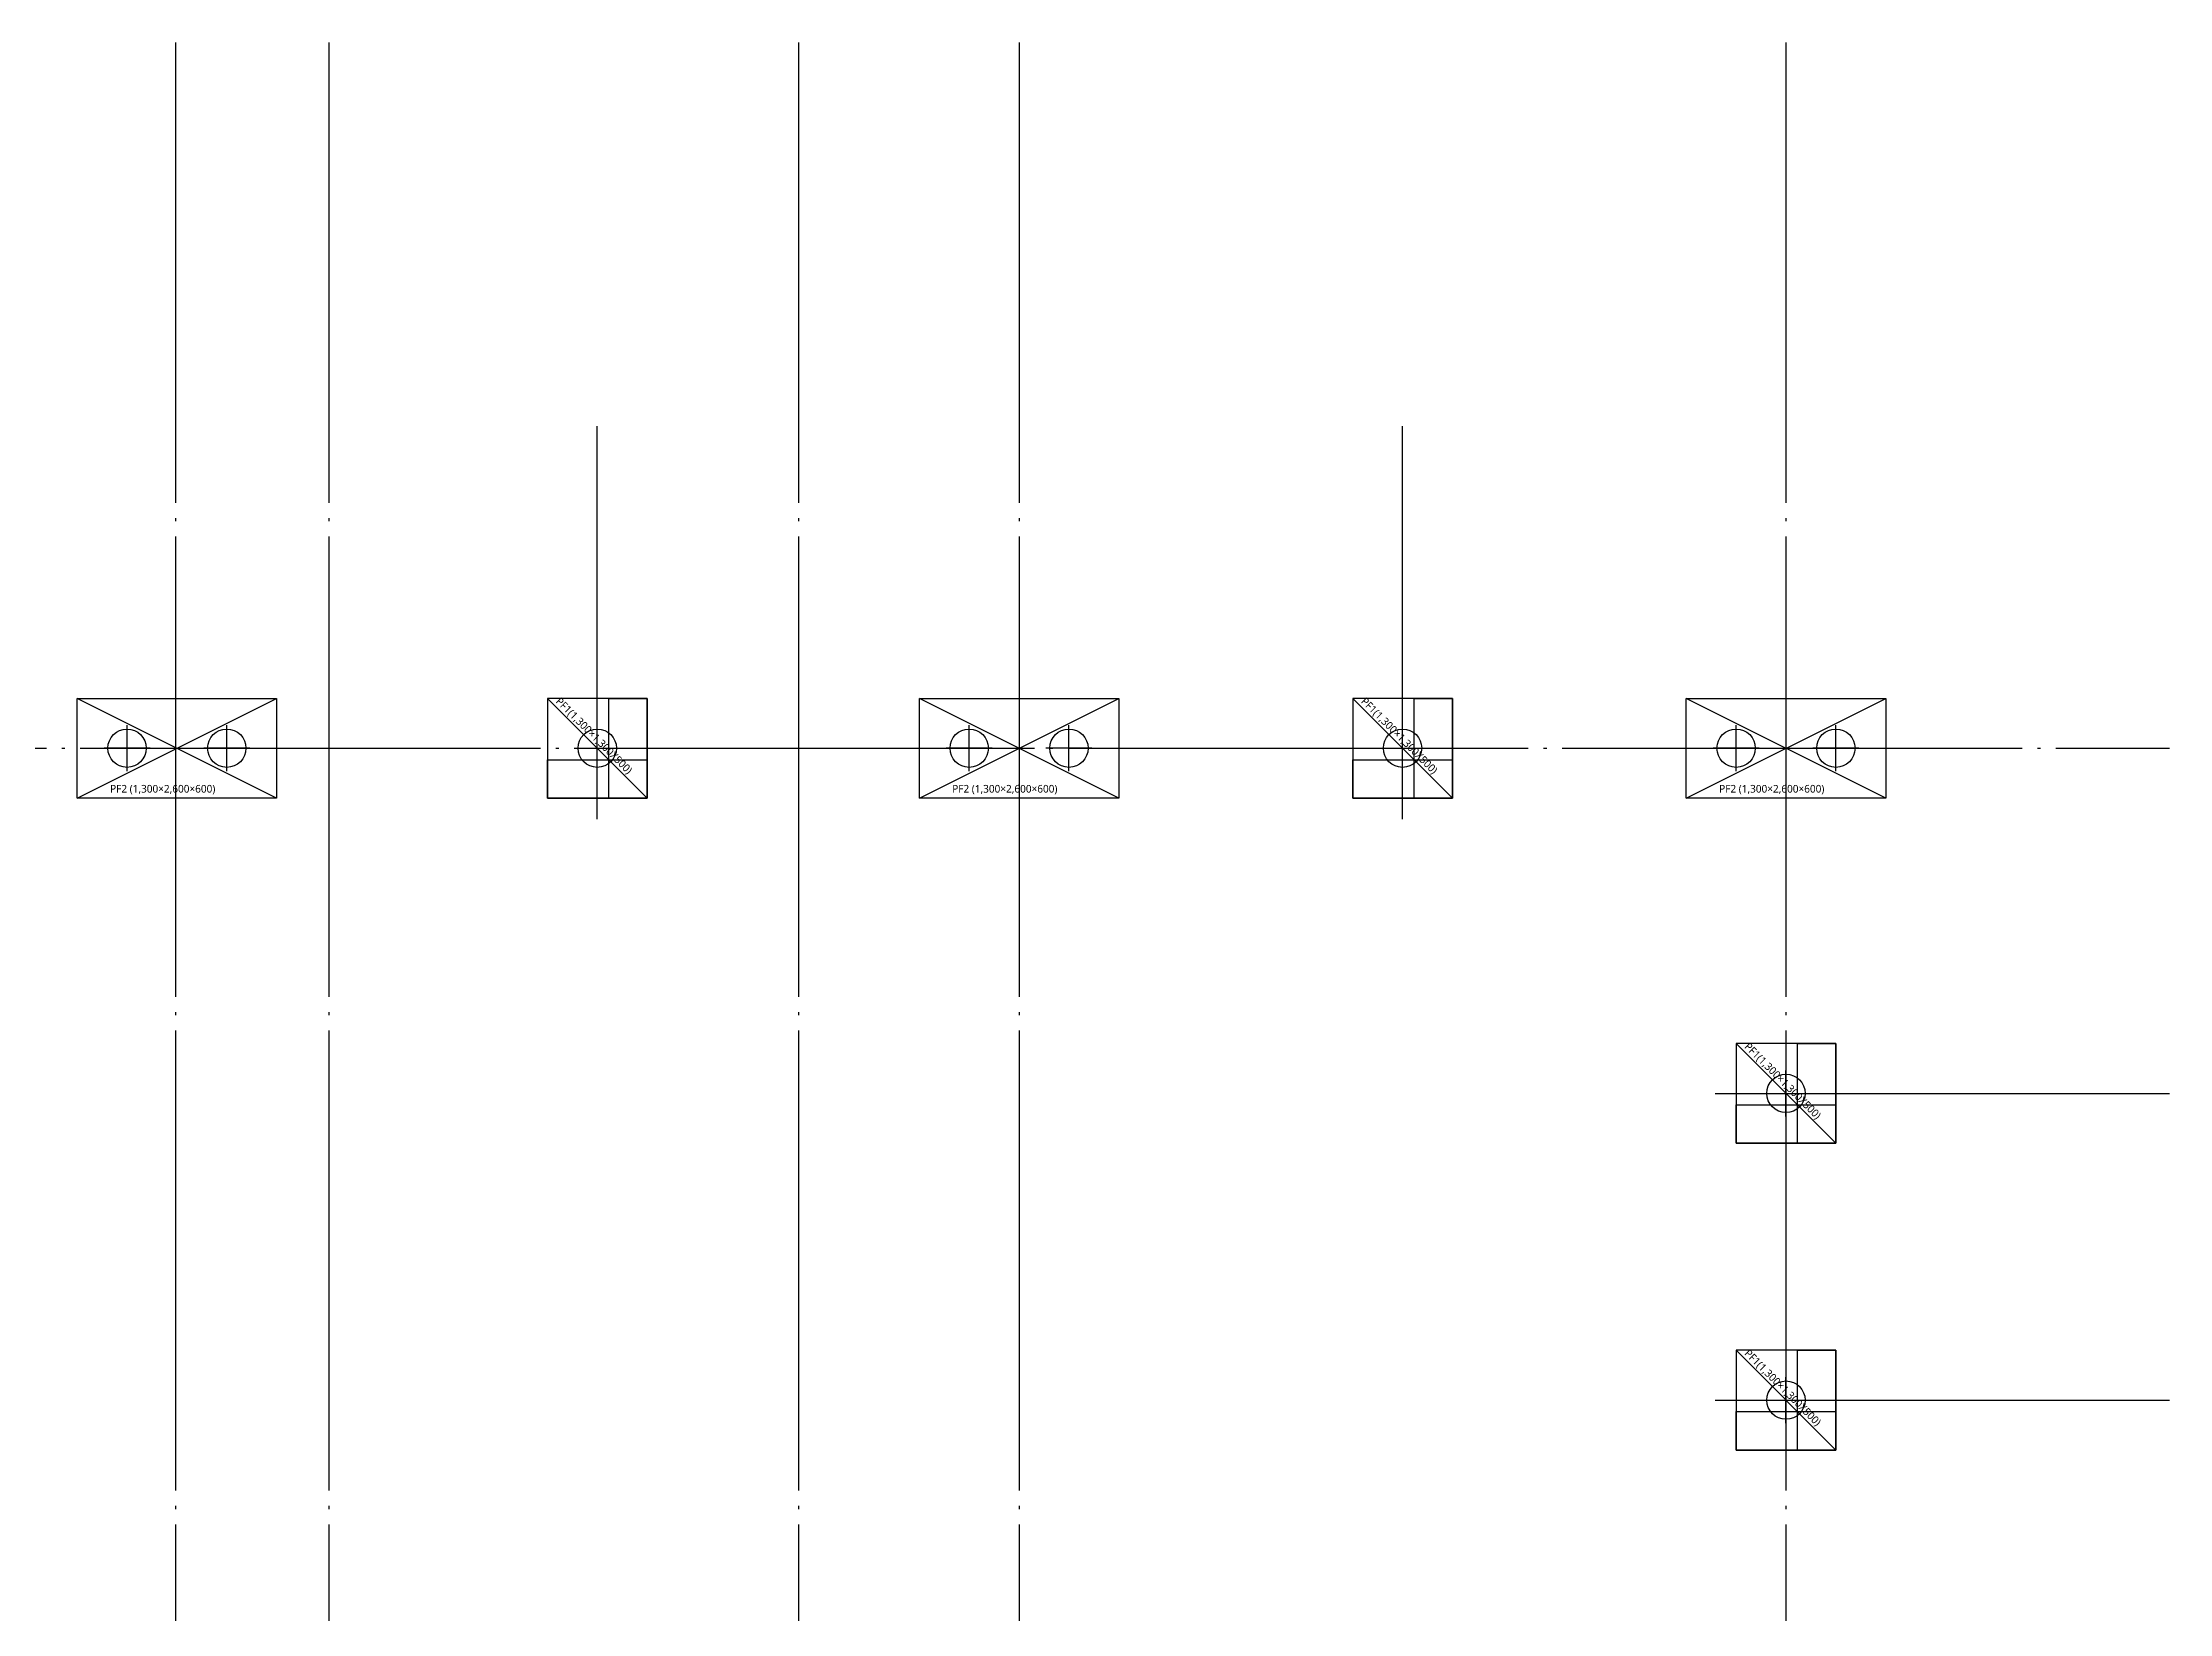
# Model space of a CAD drawing. Header units: millimetres. Extents: x -734060 to 504600, y -7739 to 118800.
# Drawn here: x -676592 to -648860, y 74619 to 95100 of the extents above; entities that cross this region are included whole.
import ezdxf
from ezdxf.enums import TextEntityAlignment as Align
from ezdxf.lldxf.tags import DXFTag

# ---------------------------------------------------------------- set-up
doc = ezdxf.new("R2010")
doc.units = ezdxf.units.MM
doc.header["$LTSCALE"] = 200
doc.linetypes.add('CEN-GAUN', pattern=[32.2, 30, -1, 0.2, -1])
doc.linetypes.add('H3', pattern=[3, 2, -1])
doc.layers.get('DEFPOINTS').update_dxf_attribs({"color": 137})
for name, color, linetype in [('0-PIPE', 7, 'Continuous'), ('0-기초', 4, 'H3'), ('CEN', 1, 'CEN-GAUN'), ('S-COL', 2, 'Continuous')]:
    doc.layers.add(name, color=color, linetype=linetype)
doc.styles.add('울릉도L', font='malgun.ttf')
tags = doc.linetypes.add('DH-HID2', pattern=[1.2, 0.8, -0.4]).pattern_tags.tags
tags[6:7] = [DXFTag(74, 4), DXFTag(75, 0), DXFTag(340, '0'), DXFTag(46, 1.0), DXFTag(50, 0.0), DXFTag(44, 0.0), DXFTag(45, 0.0)]
tags[4:5] = [DXFTag(74, 4), DXFTag(75, 0), DXFTag(340, '0'), DXFTag(46, 1.0), DXFTag(50, 0.0), DXFTag(44, 0.0), DXFTag(45, 0.0)]

# ---------------------------------------------------------------- blocks, each defined once
blk = doc.blocks.new('파일')
at = {"layer": '0-PIPE', "color": 7, "linetype": 'Continuous'}
for p, q in [((0, -300), (0, 300)), ((-300, 0), (300, 0))]:
    blk.add_line(p, q, dxfattribs=at)
at = {"layer": '0-PIPE', "color": 3, "linetype": 'Continuous'}
blk.add_circle((0, 0), 250, dxfattribs=at)
blk = doc.blocks.new('SS-PF2')
at = {"layer": '0-기초', "color": 4, "linetype": 'DH-HID2', "ltscale": 2}
blk.add_lwpolyline([(650, -1300), (-650, -1300), (-650, 1300), (650, 1300)], close=True, dxfattribs=at)
at = {"layer": 'DEFPOINTS'}
for p, q in [((-650, 1300), (650, -1300)), ((-650, -1300), (650, 1300))]:
    blk.add_line(p, q, dxfattribs=at)
at = {"layer": '0-기초'}
for p in [(0, 650), (0, -650)]:
    blk.add_blockref('파일', p, dxfattribs=at)
at = {"layer": 'DEFPOINTS', "style": '울릉도L'}
blk.add_text('PF2 (1,300×2,600×600)', height=100, rotation=270, dxfattribs=at).set_placement((-529, 871), align=Align.MIDDLE_LEFT)
blk = doc.blocks.new('SS-PF1')
at = {"layer": '0-기초', "color": 4, "linetype": 'DH-HID2', "ltscale": 2}
blk.add_lwpolyline([(-650, 650), (-650, -650), (650, -650), (650, 650)], close=True, dxfattribs=at)
at = {"layer": 'DEFPOINTS'}
blk.add_line((-650, 650), (650, -650), dxfattribs=at)
for points in [[(650, 650), (650, -650), (150, -650), (150, 650), (650, 650)], [(650, -650), (-650, -650), (-650, -150), (650, -150), (650, -650)]]:
    blk.add_lwpolyline(points, dxfattribs=at)
at = {"layer": '0-기초'}
blk.add_blockref('파일', (0, 0), dxfattribs=at)
at = {"layer": 'DEFPOINTS', "style": '울릉도L'}
blk.add_text('PF1(1,300×1,300X500)', height=100, rotation=315, dxfattribs=at).set_placement((-514, 637), align=Align.MIDDLE_LEFT)

msp = doc.modelspace()

# ---------------------------------------------------------------- linework, layer by layer
at = {"layer": 'CEN'}
for p, q in [((-674859.873, 95100), (-674859.873, 32900)), ((-672859.873, 95100), (-672859.873, 32900)), ((-666734.873, 95100), (-666734.873, 32900)), ((-663859.873, 95100), (-663859.873, 32900)), ((-653859.873, 95100), (-653859.873, 32900)), ((-669359.873, 84975), (-669359.873, 90100)), ((-658859.873, 84975), (-658859.873, 90100)), ((-734059.873, 85900), (-648859.873, 85900)), ((-654784.873, 81400), (-648859.873, 81400)), ((-654784.873, 77400), (-648859.873, 77400))]:
    msp.add_line(p, q, dxfattribs=at)

# ---------------------------------------------------------------- block references
at = {"layer": 'S-COL', "rotation": 90}
for p in [(-674839.873, 85900), (-663859.873, 85900), (-653859.873, 85900)]:
    msp.add_blockref('SS-PF2', p, dxfattribs=at)
at = {"layer": 'S-COL'}
for p in [(-669359.873, 85900), (-658859.873, 85900), (-653859.873, 81400), (-653859.873, 77400)]:
    msp.add_blockref('SS-PF1', p, dxfattribs=at)

doc.saveas('drawing.dxf')
